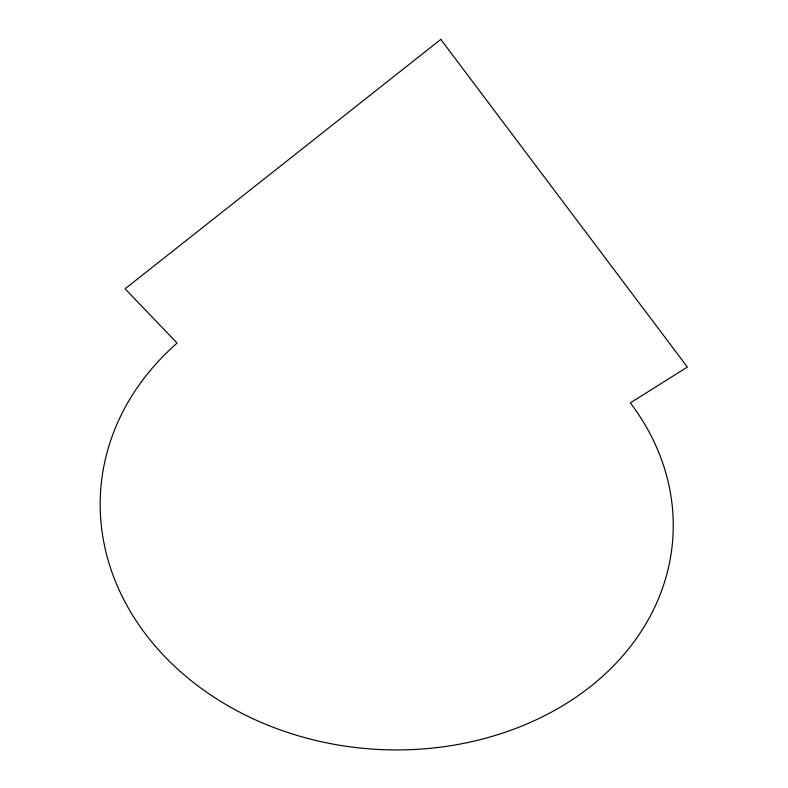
<?xml version="1.0" encoding="UTF-8"?>
<svg xmlns="http://www.w3.org/2000/svg" width="788" height="788" viewBox="0 0 788 788"><rect width="100%" height="100%" fill="white"/><g stroke="black" fill="none" stroke-linecap="round" stroke-linejoin="round"><path stroke-width="1.18" d="M440.797 39.4L125.085 288.802L177.113 343.076A289.59 239.582 3.7 0 0 171.823 663.654A289.59 239.582 3.7 0 0 556.249 709.466A276.155 227.496 3.2 0 0 630.341 402.865L687.363 367.06L440.797 39.4"/></g></svg>
